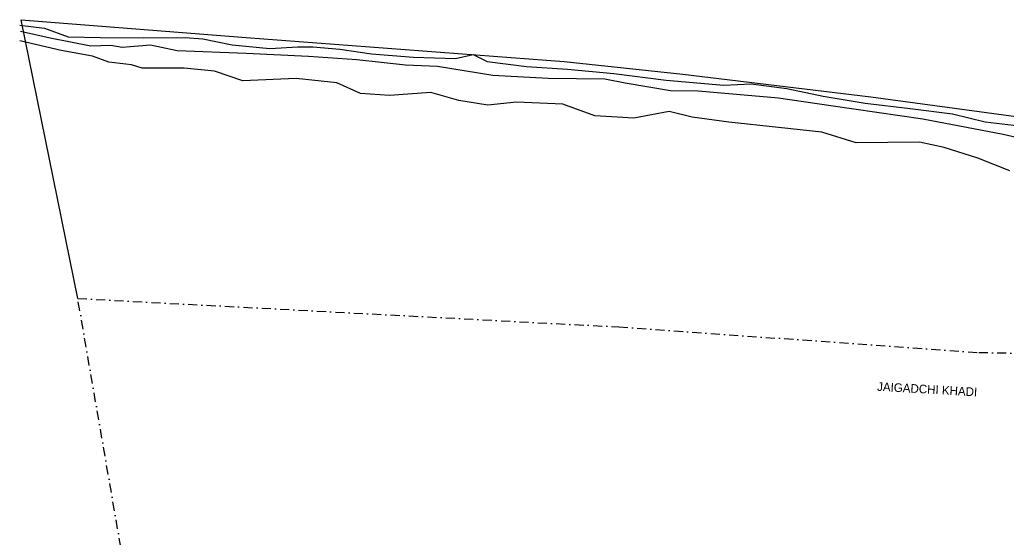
# Model space of a CAD drawing. Header units: metres. Extents: x 309704 to 311522, y 1912409 to 1914284.
# Drawn here: x 309799 to 310341, y 1913993 to 1914278 of the extents above; entities that cross this region are included whole.
import ezdxf

# ---------------------------------------------------------------- set-up
doc = ezdxf.new("R2010")
doc.units = ezdxf.units.M
doc.linetypes.add('DASHDOT', pattern=[1, 0.5, -0.25, 0, -0.25])
for name, color, linetype in [('LINE_WATER', 4, 'Continuous'), ('OFF', 1, 'Continuous'), ('POLY_WATER', 4, 'Continuous'), ('TEXT_MAPIN', 7, 'Continuous'), ('V_BOUND_STREAM_LINE', 7, 'DASHDOT')]:
    doc.layers.add(name, color=color, linetype=linetype)

msp = doc.modelspace()

# ---------------------------------------------------------------- linework, layer by layer
at = {"layer": 'LINE_WATER'}
for p, q in [((309799.44, 1914274.65), (309812.98, 1914273.01)), ((309816.08, 1914267.48), (309799.82, 1914271.06)), ((309812.98, 1914273.01), (309825.91, 1914268.21)), ((309825.91, 1914268.21), (309843.73, 1914267.82)), ((309822.11, 1914260.74), (309799.53, 1914266)), ((309838.37, 1914263.16), (309816.08, 1914267.48)), ((309849.43, 1914263.47), (309838.37, 1914263.16)), ((309843.73, 1914267.82), (309867.31, 1914267.64)), ((309855.48, 1914262.38), (309849.43, 1914263.47)), ((309871.08, 1914263.58), (309855.48, 1914262.38)), ((309867.31, 1914267.64), (309890.15, 1914267.91)), ((309885.62, 1914260.65), (309871.08, 1914263.58)), ((309890.15, 1914267.91), (309899.8, 1914267.2)), ((309899.8, 1914267.2), (309915.81, 1914263.85)), ((309915.81, 1914263.85), (309936.58, 1914261.88)), ((309936.58, 1914261.88), (309951.93, 1914262.83)), ((309951.93, 1914262.83), (309960.12, 1914262.78)), ((309960.12, 1914262.78), (309974.84, 1914261.54)), ((309839.31, 1914257.67), (309822.11, 1914260.74)), ((309848.34, 1914254.29), (309839.31, 1914257.67)), ((309923.45, 1914259.09), (309885.62, 1914260.65)), ((309957.68, 1914257.4), (309923.45, 1914259.09)), ((309984.21, 1914255.65), (309957.68, 1914257.4)), ((309974.84, 1914261.54), (309992.26, 1914258.97)), ((309992.26, 1914258.97), (310015.18, 1914257.08)), ((310038.3, 1914256.4), (310048, 1914258.48)), ((310048, 1914258.48), (310055.69, 1914254.67)), ((309860.66, 1914252.96), (309848.34, 1914254.29)), ((309866.5, 1914251.14), (309860.66, 1914252.96)), ((310010.78, 1914252.7), (309984.21, 1914255.65)), ((310028.37, 1914252.06), (310010.78, 1914252.7)), ((310015.18, 1914257.08), (310038.3, 1914256.4)), ((310058.63, 1914247.09), (310028.37, 1914252.06)), ((310055.69, 1914254.67), (310077.2, 1914252)), ((310077.2, 1914252), (310099.63, 1914250.58)), ((309889.6, 1914251.06), (309866.5, 1914251.14)), ((309906.26, 1914249.42), (309889.6, 1914251.06)), ((309921.62, 1914244.12), (309906.26, 1914249.42)), ((310089, 1914245.49), (310058.63, 1914247.09)), ((310099.63, 1914250.58), (310124.99, 1914248.07)), ((310124.99, 1914248.07), (310153.75, 1914244.48)), ((309950.92, 1914245.48), (309921.62, 1914244.12)), ((309973.14, 1914243.09), (309950.92, 1914245.48)), ((309986.11, 1914237.21), (309973.14, 1914243.09)), ((310120.05, 1914245.11), (310089, 1914245.49)), ((310131.2, 1914242.78), (310120.05, 1914245.11)), ((310156.14, 1914238.56), (310131.2, 1914242.78)), ((310153.75, 1914244.48), (310185.37, 1914241.73)), ((310185.37, 1914241.73), (310200.26, 1914242.42)), ((310200.26, 1914242.42), (310219.84, 1914239.92)), ((310002.04, 1914236.02), (309986.11, 1914237.21)), ((310024.83, 1914237.74), (310002.04, 1914236.02)), ((310040.15, 1914233.4), (310024.83, 1914237.74)), ((310171.3, 1914238.54), (310156.14, 1914238.56)), ((310215.23, 1914234.7), (310171.3, 1914238.54)), ((310219.84, 1914239.92), (310239.73, 1914235.76)), ((310239.73, 1914235.76), (310262.73, 1914231.95)), ((310055.89, 1914230.75), (310040.15, 1914233.4)), ((310071.7, 1914232.44), (310055.89, 1914230.75)), ((310097, 1914231.37), (310071.7, 1914232.44)), ((310114.57, 1914224.95), (310097, 1914231.37)), ((310244.02, 1914230.39), (310215.23, 1914234.7)), ((310294.34, 1914223.19), (310244.02, 1914230.39)), ((310262.73, 1914231.95), (310287.38, 1914228.93)), ((310136.02, 1914223.73), (310114.57, 1914224.95)), ((310155.38, 1914227.24), (310136.02, 1914223.73)), ((310168, 1914224.23), (310155.38, 1914227.24)), ((310287.38, 1914228.93), (310310.59, 1914226.09)), ((310310.59, 1914226.09), (310328.56, 1914221.61)), ((310188.07, 1914221.52), (310168, 1914224.23)), ((310215.37, 1914218.6), (310188.07, 1914221.52)), ((310338.44, 1914214.78), (310294.34, 1914223.19)), ((310328.56, 1914221.61), (310347.16, 1914219.56)), ((310239.04, 1914216.02), (310215.37, 1914218.6)), ((310257.79, 1914210.13), (310239.04, 1914216.02)), ((310358.11, 1914210.13), (310338.44, 1914214.78)), ((310292.65, 1914210.62), (310257.79, 1914210.13)), ((310306, 1914207.65), (310292.65, 1914210.62)), ((310324.51, 1914201.75), (310306, 1914207.65)), ((310342.09, 1914194.85), (310324.51, 1914201.75))]:
    msp.add_line(p, q, dxfattribs=at)
at = {"layer": 'OFF'}
msp.add_line((309831.22, 1914124.9), (309800.29, 1914277.57), dxfattribs=at)
at = {"layer": 'POLY_WATER'}
for p, q in [((309800.29, 1914277.57), (309923.6, 1914267.87)), ((309923.6, 1914267.87), (310097.79, 1914254.72)), ((310097.79, 1914254.72), (310162.77, 1914247.83)), ((310162.77, 1914247.83), (310265.97, 1914235.32)), ((310265.97, 1914235.32), (310370.19, 1914221.17))]:
    msp.add_line(p, q, dxfattribs=at)
at = {"layer": 'V_BOUND_STREAM_LINE', "ltscale": 10}
for p, q in [((309865.17, 1913929.05), (309831.22, 1914124.9)), ((309831.22, 1914124.9), (310127.76, 1914109.33)), ((310127.76, 1914109.33), (310325.02, 1914095.34)), ((310325.02, 1914095.34), (310569.85, 1914091.25))]:
    msp.add_line(p, q, dxfattribs=at)

# ---------------------------------------------------------------- texts
at = {"layer": 'TEXT_MAPIN'}
msp.add_text('JAIGADCHI KHADI', height=4.7364, rotation=356.7585, dxfattribs=at).set_placement((310269.24, 1914074.38))

doc.saveas('drawing.dxf')
